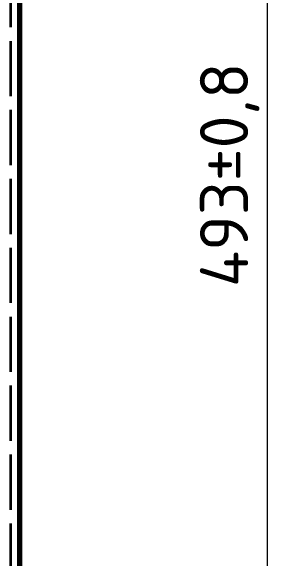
# Model space of a CAD drawing. Header units: millimetres. Extents: x 0 to 1554, y 0 to 420.
# Drawn here: x 149.44 to 170.08, y 213.76 to 253.45 of the extents above; entities that cross this region are included whole.
import ezdxf

# ---------------------------------------------------------------- set-up
doc = ezdxf.new("R2010")
doc.units = ezdxf.units.MM
doc.linetypes.add('IRAM-E-TRAZOS', pattern=[5, 4, -1])
for name, color, linetype, lineweight in [('01-VISIBLE', 7, 'CONTINUOUS', 70), ('02-OCULTA', 4, 'IRAM-E-TRAZOS', 35), ('04-COTA', 3, 'CONTINUOUS', 18)]:
    doc.layers.add(name, color=color, linetype=linetype, lineweight=lineweight)
doc.styles.add('ISO3098', font='isocpeur.ttf')
doc.dimstyles.new('FLAMA-IRAM', dxfattribs={"dimtxt": 3.5, "dimasz": 3.5, "dimexe": 2, "dimexo": 1.5, "dimgap": 1, "dimtad": 1, "dimdec": 1, "dimtxsty": 'ISO3098', "dimblk": 'IRAM_FLECHA', "dimblk1": 'IRAM_FLECHA', "dimblk2": 'IRAM_FLECHA', "dimcen": 2.5, "dimclrd": 256, "dimclre": 256, "dimclrt": 256, "dimazin": 3, "dimtfac": 1, "dimtmove": 0, "dimatfit": 3, "dimlwd": 18, "dimlwe": 18})

# ---------------------------------------------------------------- blocks, each defined once
blk = doc.blocks.new('IRAM_FLECHA')
blk.add_solid([(0, 0), (-1, 0.125), (-1, -0.125)])

msp = doc.modelspace()

# ---------------------------------------------------------------- linework, layer by layer
at = {"layer": '01-VISIBLE'}
msp.add_line((150.075, 192.265), (150.075, 290.865), dxfattribs=at)
at = {"layer": '02-OCULTA'}
msp.add_line((149.435, 192.265), (149.435, 290.865), dxfattribs=at)

# ---------------------------------------------------------------- dimensions: what is measured, and where the dimension line sits
at = {"layer": '04-COTA'}
msp.add_linear_dim(base=(168.075, 192.265), p1=(150.075, 192.265), p2=(150.075, 290.865), angle=90, text='<>±0,8', dimstyle='FLAMA-IRAM', override={"dimlfac": 5}, dxfattribs=at).render()

doc.saveas('drawing.dxf')
